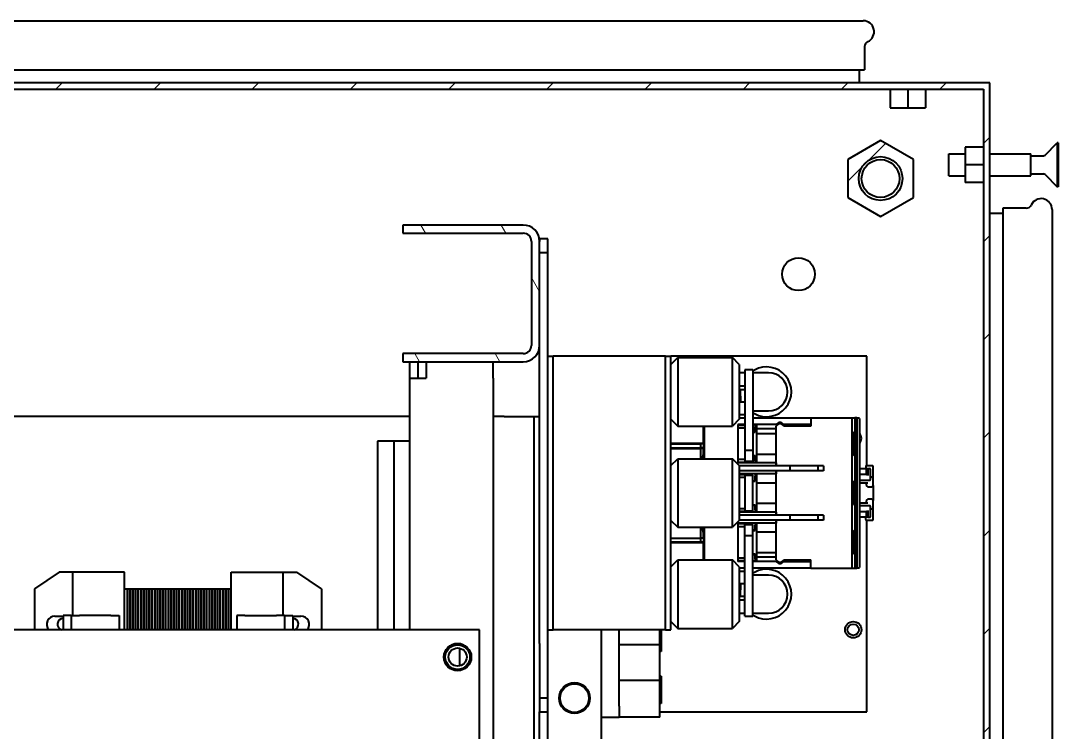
# Model space of a CAD drawing. Header units: millimetres. Extents: x 0 to 4752, y 0 to 3360.
# Drawn here: x 2459.5 to 2839, y 2057.5 to 2317.7 of the extents above; entities that cross this region are included whole.
import ezdxf

# ---------------------------------------------------------------- set-up
doc = ezdxf.new("R2010")
doc.units = ezdxf.units.MM
doc.header["$LTSCALE"] = 8
doc.layers.add('가시적인 것(ISO)', color=3, linetype='Continuous', lineweight=40)
doc.layers.add('해치(ISO)', color=7, linetype='Continuous', lineweight=18)
pattern_1 = [(45, (0, 0), (-17.96051, 17.96051), [])]

msp = doc.modelspace()

# ---------------------------------------------------------------- hatches: boundary and pattern name
at = {"layer": '해치(ISO)'}
h = msp.add_hatch(dxfattribs=at)
h.set_pattern_fill('ANSI31', color=256, scale=203.2, style=0)
h.set_pattern_definition(pattern_1)
h.paths.add_polyline_path([(2013.95, 1645.01), (2813.95, 1645.01), (2813.95, 2295.01), (2013.95, 2295.01)])
h.paths.add_polyline_path([(2811.65, 2292.71), (2811.65, 1647.31), (2016.25, 1647.31), (2016.25, 1749.01), (2016.25, 1787.01), (2016.25, 2199.01), (2016.25, 2237.01), (2016.25, 2292.71)], flags=0)
h = msp.add_hatch(dxfattribs=at)
h.set_pattern_fill('ANSI31', color=256, scale=203.2, style=0)
h.set_pattern_definition(pattern_1)
h.paths.add_polyline_path([(2065.95, 1686.94), (2053.95, 1693.87), (2041.95, 1686.94), (2041.95, 1673.08), (2053.95, 1666.16), (2065.95, 1673.08)])
edge = h.paths.add_edge_path(flags=0)
edge.add_ellipse((2053.95, 1680.01), major_axis=(6.92, 0), ratio=1, start_angle=0, end_angle=360)
h.paths.add_polyline_path([(2773.95, 2273.87), (2761.95, 2266.94), (2761.95, 2253.08), (2773.95, 2246.16), (2785.95, 2253.08), (2785.95, 2266.94)])
edge = h.paths.add_edge_path(flags=0)
edge.add_ellipse((2773.95, 2260.01), major_axis=(6.92, 0), ratio=1, start_angle=0, end_angle=360)
h.paths.add_polyline_path([(2785.95, 1686.94), (2773.95, 1693.87), (2761.95, 1686.94), (2761.95, 1673.08), (2773.95, 1666.16), (2785.95, 1673.08)])
edge = h.paths.add_edge_path(flags=0)
edge.add_ellipse((2773.95, 1680.01), major_axis=(6.92, 0), ratio=1, start_angle=0, end_angle=360)
h.paths.add_polyline_path([(2053.95, 2273.87), (2041.95, 2266.94), (2041.95, 2253.08), (2053.95, 2246.16), (2065.95, 2253.08), (2065.95, 2266.94)])
edge = h.paths.add_edge_path(flags=0)
edge.add_ellipse((2053.95, 2260.01), major_axis=(6.92, 0), ratio=1, start_angle=0, end_angle=360)
h = msp.add_hatch(dxfattribs=at)
h.set_pattern_fill('ANSI31', color=256, scale=203.2, style=0)
h.set_pattern_definition(pattern_1)
edge = h.paths.add_edge_path()
edge.add_ellipse((2773.95, 2260.01), major_axis=(8, 0), ratio=1, start_angle=0, end_angle=360)
h = msp.add_hatch(dxfattribs=at)
h.set_pattern_fill('ANSI31', color=256, scale=203.2, angle=75.0002, style=0)
h.set_pattern_definition([(120.0002, (0, 0), (-21.997, -12.70007), [])])
edge = h.paths.add_edge_path()
edge.add_line((2599.25, 2196.01), (2599.25, 2193.01))
edge.add_line((2599.25, 2193.01), (2643.25, 2193.01))
edge.add_ellipse((2643.25, 2199.01), major_axis=(0, -6), ratio=1, start_angle=0, end_angle=90)
edge.add_line((2649.25, 2199.01), (2649.25, 2237.01))
edge.add_ellipse((2643.25, 2237.01), major_axis=(6, 0), ratio=1, start_angle=0, end_angle=90)
edge.add_line((2643.25, 2243.01), (2599.25, 2243.01))
edge.add_line((2599.25, 2243.01), (2599.25, 2240.01))
edge.add_line((2599.25, 2240.01), (2643.25, 2240.01))
edge.add_ellipse((2643.25, 2237.01), major_axis=(0, 3), ratio=1, start_angle=270, end_angle=360, ccw=False)
edge.add_line((2646.25, 2237.01), (2646.25, 2199.01))
edge.add_ellipse((2643.25, 2199.01), major_axis=(3, 0), ratio=1, start_angle=270, end_angle=360, ccw=False)
edge.add_line((2643.25, 2196.01), (2599.25, 2196.01))

# ---------------------------------------------------------------- linework, layer by layer
at = {"layer": '가시적인 것(ISO)'}
for p, q in [((2060.3, 2317.71), (2767.6, 2317.71)), ((2768.1, 2308.26), (2768.1, 2299.71)), ((2059.8, 2299.71), (2768.1, 2299.71)), ((2766.25, 2295.01), (2766.25, 2299.71)), ((2813.95, 2295.01), (2013.95, 2295.01)), ((2016.25, 2292.71), (2811.65, 2292.71)), ((2777.45, 2292.71), (2777.45, 2285.91)), ((2783.95, 2292.71), (2783.95, 2285.91)), ((2790.45, 2292.71), (2790.45, 2285.91)), ((2811.65, 2292.71), (2811.65, 1647.31)), ((2813.95, 1645.01), (2813.95, 2295.01)), ((2777.45, 2285.91), (2783.95, 2285.91)), ((2783.95, 2285.91), (2790.45, 2285.91)), ((2773.95, 2273.87), (2761.95, 2266.94)), ((2785.95, 2266.94), (2773.95, 2273.87)), ((2811.65, 2271.51), (2804.85, 2271.51)), ((2804.85, 2271.51), (2804.85, 2265.01)), ((2834.11, 2268.57), (2838.55, 2273.01)), ((2838.55, 2273.01), (2838.55, 2257.01)), ((2838.95, 2273.01), (2838.55, 2273.01)), ((2838.95, 2273.01), (2838.95, 2257.01)), ((2761.95, 2266.94), (2761.95, 2253.08)), ((2785.95, 2253.08), (2785.95, 2266.94)), ((2798.95, 2261.01), (2798.95, 2269.01)), ((2798.95, 2269.01), (2804.85, 2269.01)), ((2813.95, 2269.01), (2828.95, 2269.01)), ((2828.95, 2261.01), (2828.95, 2269.01)), ((2828.95, 2268.34), (2833.54, 2268.34)), ((2811.65, 2265.01), (2804.85, 2265.01)), ((2804.85, 2265.01), (2804.85, 2258.51)), ((2798.95, 2261.01), (2804.85, 2261.01)), ((2811.65, 2258.51), (2804.85, 2258.51)), ((2813.95, 2261.01), (2828.95, 2261.01)), ((2828.95, 2261.69), (2833.54, 2261.69)), ((2834.11, 2261.46), (2838.55, 2257.01)), ((2838.95, 2257.01), (2838.55, 2257.01)), ((2761.95, 2253.08), (2773.95, 2246.16)), ((2773.95, 2246.16), (2785.95, 2253.08)), ((2813.95, 2247.31), (2818.69, 2247.31)), ((2827.24, 2249.16), (2818.69, 2249.16)), ((2818.69, 2249.16), (2818.69, 1690.86)), ((2836.69, 2248.66), (2836.69, 1691.36)), ((2643.25, 2243.01), (2599.25, 2243.01)), ((2599.25, 2243.01), (2599.25, 2240.01)), ((2599.25, 2240.01), (2643.25, 2240.01)), ((2646.25, 2237.01), (2646.25, 2199.01)), ((2649.25, 2238.01), (2649.25, 2237.01)), ((2652.25, 2238.01), (2649.25, 2238.01)), ((2649.25, 2199.01), (2649.25, 2237.01)), ((2652.25, 2233.01), (2652.25, 2238.01)), ((2649.25, 2233.01), (2652.25, 2233.01)), ((2652.25, 2090.01), (2652.25, 2233.01)), ((2649.25, 2090.01), (2649.25, 2199.01)), ((2599.25, 2196.01), (2599.25, 2193.01)), ((2643.25, 2196.01), (2599.25, 2196.01)), ((2652.25, 2195.01), (2654.25, 2195.01)), ((2656.25, 2195.01), (2654.25, 2195.01)), ((2654.25, 2095.01), (2654.25, 2195.01)), ((2693.25, 2195.01), (2656.25, 2195.01)), ((2695.25, 2195.01), (2693.25, 2195.01)), ((2695.25, 2195.01), (2697.25, 2195.01)), ((2695.25, 2095.01), (2695.25, 2195.01)), ((2768.95, 2195.01), (2697.25, 2195.01)), ((2697.25, 2095.01), (2697.25, 2195.01)), ((2697.25, 2192.01), (2699.75, 2194.51)), ((2699.75, 2194.51), (2699.75, 2169.51)), ((2699.75, 2194.51), (2719.75, 2194.51)), ((2719.75, 2169.51), (2719.75, 2194.51)), ((2722.25, 2192.01), (2719.75, 2194.51)), ((2768.95, 2155.01), (2768.95, 2195.01)), ((2599.25, 2193.01), (2643.25, 2193.01)), ((2601.75, 2187.01), (2601.75, 2193.01)), ((2604.75, 2193.01), (2604.75, 2187.01)), ((2607.75, 2193.01), (2607.75, 2187.01)), ((2632.25, 2187.01), (2632.25, 2193.01)), ((2722.25, 2192.01), (2722.25, 2172.01)), ((2727.25, 2190.01), (2724.25, 2190.01)), ((2724.25, 2190.01), (2724.25, 2160.51)), ((2727.25, 2190.01), (2727.25, 2160.51)), ((2601.75, 2187.01), (2607.75, 2187.01)), ((2601.75, 2095.01), (2601.75, 2187.01)), ((2632.25, 2187.01), (2632.25, 2173.01)), ((2724.25, 2189.01), (2722.25, 2189.01)), ((2732.95, 2189.01), (2727.25, 2189.01)), ((2722.25, 2184.21), (2724.25, 2184.21)), ((2724.25, 2182.71), (2722.25, 2182.71)), ((2722.59, 2182.71), (2722.75, 2178.21)), ((2722.59, 2182.71), (2722.75, 2178.21)), ((2724.25, 2178.21), (2722.75, 2178.21)), ((2724.25, 2178.21), (2722.75, 2178.21)), ((2727.25, 2175.01), (2732.95, 2175.01)), ((2601.75, 2173.01), (2409.95, 2173.01)), ((2636.25, 2173.01), (2632.25, 2173.01)), ((2632.25, 2173.01), (2632.25, 1793.01)), ((2636.25, 2173.01), (2645.25, 2173.01)), ((2645.25, 2173.01), (2647.25, 2173.01)), ((2647.25, 2173.01), (2649.25, 2173.01)), ((2647.25, 1793.01), (2647.25, 2173.01)), ((2697.25, 2172.01), (2699.75, 2169.51)), ((2722.25, 2172.01), (2719.75, 2169.51)), ((2722.25, 2173.71), (2724.25, 2173.71)), ((2722.25, 2172.51), (2724.25, 2172.51)), ((2727.25, 2172.51), (2748.4, 2172.51)), ((2748.4, 2172.51), (2748.4, 2170.01)), ((2748.4, 2172.51), (2763.46, 2172.51)), ((2748.4, 2172.21), (2748.4, 2169.51)), ((2763.41, 2172.21), (2763.41, 2117.81)), ((2763.46, 2172.51), (2764.55, 2172.51)), ((2765.25, 2172.51), (2764.55, 2172.51)), ((2764.55, 2172.51), (2764.55, 2167.51)), ((2765.25, 2172.51), (2765.25, 2117.51)), ((2765.25, 2172.51), (2765.95, 2172.51)), ((2766.25, 2172.21), (2766.25, 2117.81)), ((2699.75, 2169.51), (2719.75, 2169.51)), ((2709.25, 2163.21), (2709.25, 2169.51)), ((2709.45, 2169.51), (2709.45, 2157.51)), ((2721.75, 2170.01), (2721.75, 2156.01)), ((2724.25, 2170.01), (2721.75, 2170.01)), ((2724.25, 2169.91), (2721.75, 2169.91)), ((2721.75, 2169.81), (2724.25, 2169.81)), ((2721.75, 2168.81), (2724.25, 2168.81)), ((2735.75, 2170.01), (2727.25, 2170.01)), ((2728.75, 2169.91), (2727.25, 2169.91)), ((2727.25, 2167.51), (2728.05, 2167.51)), ((2727.25, 2167.31), (2728.05, 2167.31)), ((2728.05, 2169.91), (2728.05, 2167.51)), ((2728.05, 2167.31), (2728.05, 2169.21)), ((2728.75, 2169.71), (2728.55, 2169.71)), ((2728.75, 2168.51), (2728.75, 2170.01)), ((2728.75, 2166.75), (2728.75, 2168.51)), ((2735.75, 2168.51), (2728.75, 2168.51)), ((2735.75, 2170.01), (2736.2, 2170.01)), ((2735.75, 2154.91), (2735.75, 2169.51)), ((2738.07, 2170.01), (2738.52, 2170.01)), ((2748.4, 2170.01), (2738.52, 2170.01)), ((2748.4, 2169.51), (2738.52, 2169.51)), ((2764.55, 2167.51), (2764.55, 2167.51)), ((2764.55, 2167.51), (2764.55, 2158.51)), ((2595.95, 2164.01), (2589.95, 2164.01)), ((2589.95, 2164.01), (2589.95, 2095.01)), ((2601.75, 2164.01), (2595.95, 2164.01)), ((2595.95, 2164.01), (2595.95, 2095.01)), ((2697.25, 2163.21), (2709.25, 2163.21)), ((2697.45, 2163.21), (2697.45, 2163.01)), ((2709.25, 2163.21), (2709.25, 2163.01)), ((2728.75, 2166.75), (2735.75, 2166.75)), ((2728.75, 2163.01), (2728.75, 2166.75)), ((2764.05, 2166.58), (2764.05, 2159.45)), ((2697.25, 2163.01), (2708.25, 2163.01)), ((2697.25, 2161.51), (2708.19, 2161.51)), ((2697.25, 2161.31), (2708.23, 2161.31)), ((2697.45, 2161.51), (2697.45, 2161.31)), ((2708.19, 2161.51), (2708.19, 2162.71)), ((2709.25, 2161.51), (2708.19, 2161.51)), ((2709.25, 2161.31), (2708.23, 2161.31)), ((2708.23, 2157.51), (2708.23, 2161.31)), ((2709.25, 2163.01), (2708.25, 2163.01)), ((2709.25, 2163.01), (2709.25, 2161.51)), ((2709.25, 2161.51), (2709.25, 2161.31)), ((2709.25, 2159.31), (2709.25, 2161.31)), ((2727.25, 2160.51), (2724.25, 2160.51)), ((2724.25, 2160.51), (2724.25, 2156.51)), ((2727.25, 2160.51), (2727.25, 2156.51)), ((2728.75, 2159.27), (2728.75, 2163.01)), ((2697.25, 2155.01), (2699.75, 2157.51)), ((2699.75, 2157.51), (2699.75, 2132.51)), ((2699.75, 2157.51), (2719.75, 2157.51)), ((2709.25, 2159.31), (2709.25, 2157.51)), ((2719.75, 2132.51), (2719.75, 2157.51)), ((2722.25, 2155.01), (2719.75, 2157.51)), ((2724.25, 2157.21), (2721.75, 2157.21)), ((2724.25, 2156.21), (2721.75, 2156.21)), ((2725.45, 2156.11), (2721.75, 2156.11)), ((2735.75, 2156.01), (2721.75, 2156.01)), ((2724.25, 2156.51), (2724.25, 2156.21)), ((2727.25, 2156.51), (2724.25, 2156.51)), ((2724.25, 2156.21), (2724.45, 2156.21)), ((2724.45, 2156.11), (2724.45, 2156.51)), ((2727.25, 2158.71), (2728.05, 2158.71)), ((2727.25, 2158.51), (2728.05, 2158.51)), ((2728.05, 2156.81), (2728.05, 2158.71)), ((2728.05, 2158.51), (2728.05, 2156.11)), ((2728.75, 2156.11), (2728.05, 2156.11)), ((2728.75, 2156.31), (2728.55, 2156.31)), ((2728.75, 2159.27), (2735.75, 2159.27)), ((2728.75, 2156.01), (2728.75, 2159.27)), ((2735.75, 2156.01), (2735.75, 2154.91)), ((2764.55, 2158.51), (2764.55, 2149.51)), ((2764.55, 2158.51), (2764.55, 2158.51)), ((2722.25, 2155.01), (2722.25, 2135.01)), ((2740.75, 2154.91), (2722.25, 2154.91)), ((2740.75, 2153.11), (2722.25, 2153.11)), ((2735.75, 2152.01), (2722.25, 2152.01)), ((2722.25, 2151.91), (2725.45, 2151.91)), ((2722.25, 2151.81), (2724.25, 2151.81)), ((2724.25, 2151.81), (2724.25, 2151.51)), ((2724.25, 2151.81), (2724.45, 2151.81)), ((2724.45, 2151.51), (2724.45, 2151.91)), ((2728.05, 2151.91), (2728.05, 2149.51)), ((2728.75, 2151.91), (2728.05, 2151.91)), ((2728.75, 2148.75), (2728.75, 2152.01)), ((2735.75, 2153.11), (2735.75, 2152.01)), ((2735.75, 2136.91), (2735.75, 2153.11)), ((2751.05, 2154.91), (2740.75, 2154.91)), ((2740.75, 2154.91), (2740.75, 2153.11)), ((2751.05, 2153.11), (2740.75, 2153.11)), ((2753.05, 2154.91), (2751.05, 2154.91)), ((2751.05, 2154.91), (2751.05, 2153.11)), ((2753.05, 2153.11), (2751.05, 2153.11)), ((2753.05, 2154.91), (2753.05, 2153.11)), ((2766.25, 2153.91), (2768.75, 2153.91)), ((2766.25, 2151.91), (2769, 2151.91)), ((2768.55, 2155.01), (2770.95, 2155.01)), ((2768.55, 2155.01), (2768.55, 2154.71)), ((2768.55, 2154.71), (2768.55, 2153.91)), ((2768.75, 2153.91), (2769.25, 2153.91)), ((2768.75, 2153.91), (2768.75, 2151.91)), ((2769.25, 2153.91), (2769.95, 2153.91)), ((2769.25, 2153.91), (2769.25, 2151.41)), ((2770.25, 2149.96), (2770.25, 2153.61)), ((2771.25, 2150.26), (2771.25, 2154.71)), ((2722.25, 2150.81), (2724.25, 2150.81)), ((2724.25, 2151.51), (2727.25, 2151.51)), ((2724.25, 2151.51), (2724.25, 2138.51)), ((2727.25, 2138.51), (2727.25, 2151.51)), ((2727.25, 2149.51), (2728.05, 2149.51)), ((2727.25, 2149.31), (2728.05, 2149.31)), ((2728.05, 2149.31), (2728.05, 2151.21)), ((2728.75, 2151.71), (2728.55, 2151.71)), ((2728.75, 2148.75), (2735.75, 2148.75)), ((2728.75, 2145.01), (2728.75, 2148.75)), ((2764.05, 2148.58), (2764.05, 2141.45)), ((2764.55, 2149.51), (2764.55, 2149.51)), ((2764.55, 2149.51), (2764.55, 2140.51)), ((2766.25, 2149.66), (2769.95, 2149.66)), ((2766.25, 2148.76), (2769.25, 2148.76)), ((2768.75, 2148.76), (2768.75, 2147.81)), ((2770.75, 2150.76), (2770.25, 2150.76)), ((2771.25, 2147.81), (2771.25, 2150.26)), ((2728.75, 2141.27), (2728.75, 2145.01)), ((2769.25, 2147.31), (2770.75, 2147.31)), ((2771.25, 2147.81), (2771.25, 2142.21)), ((2727.25, 2140.71), (2728.05, 2140.71)), ((2727.25, 2140.51), (2728.05, 2140.51)), ((2728.05, 2138.81), (2728.05, 2140.71)), ((2728.05, 2140.51), (2728.05, 2138.11)), ((2728.75, 2141.27), (2735.75, 2141.27)), ((2728.75, 2138.01), (2728.75, 2141.27)), ((2764.55, 2140.51), (2764.55, 2131.51)), ((2764.55, 2140.51), (2764.55, 2140.51)), ((2769.25, 2141.26), (2766.25, 2141.26)), ((2768.75, 2142.21), (2768.75, 2141.26)), ((2770.75, 2142.71), (2769.25, 2142.71)), ((2771.25, 2139.76), (2771.25, 2142.21)), ((2724.25, 2139.21), (2722.25, 2139.21)), ((2724.25, 2138.21), (2722.25, 2138.21)), ((2725.45, 2138.11), (2722.25, 2138.11)), ((2735.75, 2138.01), (2722.25, 2138.01)), ((2740.75, 2136.91), (2722.25, 2136.91)), ((2724.25, 2138.51), (2724.25, 2138.21)), ((2724.25, 2138.51), (2727.25, 2138.51)), ((2724.25, 2138.21), (2724.45, 2138.21)), ((2724.45, 2138.11), (2724.45, 2138.51)), ((2728.75, 2138.11), (2728.05, 2138.11)), ((2728.75, 2138.31), (2728.55, 2138.31)), ((2735.75, 2138.01), (2735.75, 2136.91)), ((2740.75, 2136.91), (2740.75, 2135.11)), ((2751.05, 2136.91), (2740.75, 2136.91)), ((2753.05, 2136.91), (2751.05, 2136.91)), ((2751.05, 2136.91), (2751.05, 2135.11)), ((2753.05, 2136.91), (2753.05, 2135.11)), ((2769.95, 2140.36), (2766.25, 2140.36)), ((2769, 2138.11), (2766.25, 2138.11)), ((2768.75, 2138.11), (2768.75, 2136.11)), ((2769.25, 2138.61), (2769.25, 2136.11)), ((2770.25, 2136.41), (2770.25, 2140.06)), ((2770.25, 2139.26), (2770.75, 2139.26)), ((2771.25, 2135.31), (2771.25, 2139.76)), ((2697.25, 2135.01), (2699.75, 2132.51)), ((2722.25, 2135.01), (2719.75, 2132.51)), ((2735.75, 2134.01), (2721.75, 2134.01)), ((2721.75, 2134.01), (2721.75, 2120.01)), ((2721.75, 2133.91), (2725.45, 2133.91)), ((2721.75, 2133.81), (2724.25, 2133.81)), ((2721.75, 2132.81), (2724.25, 2132.81)), ((2740.75, 2135.11), (2722.25, 2135.11)), ((2724.25, 2133.81), (2724.25, 2133.51)), ((2724.25, 2133.81), (2724.45, 2133.81)), ((2724.25, 2133.51), (2727.25, 2133.51)), ((2724.25, 2129.51), (2724.25, 2133.51)), ((2724.45, 2133.51), (2724.45, 2133.91)), ((2727.25, 2129.51), (2727.25, 2133.51)), ((2728.05, 2133.91), (2728.05, 2131.51)), ((2728.75, 2133.91), (2728.05, 2133.91)), ((2728.05, 2131.31), (2728.05, 2133.21)), ((2728.75, 2133.71), (2728.55, 2133.71)), ((2728.75, 2130.75), (2728.75, 2134.01)), ((2735.75, 2135.11), (2735.75, 2134.01)), ((2735.75, 2120.51), (2735.75, 2135.11)), ((2751.05, 2135.11), (2740.75, 2135.11)), ((2753.05, 2135.11), (2751.05, 2135.11)), ((2768.75, 2136.11), (2766.25, 2136.11)), ((2768.55, 2135.31), (2768.55, 2136.11)), ((2768.55, 2135.31), (2768.55, 2135.01)), ((2770.95, 2135.01), (2768.55, 2135.01)), ((2769.25, 2136.11), (2768.75, 2136.11)), ((2768.95, 2065.01), (2768.95, 2135.01)), ((2769.25, 2136.11), (2769.95, 2136.11)), ((2699.75, 2132.51), (2719.75, 2132.51)), ((2708.23, 2128.51), (2708.23, 2132.51)), ((2709.25, 2132.51), (2709.25, 2130.51)), ((2709.25, 2128.51), (2709.25, 2130.51)), ((2709.45, 2132.51), (2709.45, 2120.51)), ((2724.25, 2129.51), (2727.25, 2129.51)), ((2724.25, 2100.01), (2724.25, 2129.51)), ((2727.25, 2131.51), (2728.05, 2131.51)), ((2727.25, 2131.31), (2728.05, 2131.31)), ((2727.25, 2100.01), (2727.25, 2129.51)), ((2728.75, 2130.75), (2735.75, 2130.75)), ((2728.75, 2127.01), (2728.75, 2130.75)), ((2764.05, 2130.58), (2764.05, 2123.45)), ((2764.55, 2131.51), (2764.55, 2131.51)), ((2764.55, 2131.51), (2764.55, 2122.51)), ((2697.25, 2128.51), (2708.19, 2128.51)), ((2697.25, 2128.51), (2708.23, 2128.51)), ((2708.25, 2127.01), (2697.25, 2127.01)), ((2709.25, 2126.81), (2697.25, 2126.81)), ((2697.45, 2127.01), (2697.45, 2126.81)), ((2708.19, 2127.31), (2708.19, 2128.51)), ((2709.25, 2128.51), (2708.23, 2128.51)), ((2709.25, 2127.01), (2708.25, 2127.01)), ((2709.25, 2128.51), (2709.25, 2127.01)), ((2709.25, 2127.01), (2709.25, 2126.81)), ((2709.25, 2120.51), (2709.25, 2126.81)), ((2728.75, 2123.27), (2728.75, 2127.01)), ((2727.25, 2122.71), (2728.05, 2122.71)), ((2727.25, 2122.51), (2728.05, 2122.51)), ((2728.05, 2120.81), (2728.05, 2122.71)), ((2728.05, 2122.51), (2728.05, 2120.11)), ((2728.75, 2123.27), (2735.75, 2123.27)), ((2728.75, 2121.51), (2728.75, 2123.27)), ((2728.75, 2120.01), (2728.75, 2121.51)), ((2735.75, 2121.51), (2728.75, 2121.51)), ((2764.55, 2122.51), (2764.55, 2117.51)), ((2764.55, 2122.51), (2764.55, 2122.51)), ((2697.25, 2118.01), (2699.75, 2120.51)), ((2699.75, 2120.51), (2699.75, 2095.51)), ((2699.75, 2120.51), (2719.75, 2120.51)), ((2719.75, 2095.51), (2719.75, 2120.51)), ((2722.25, 2118.01), (2719.75, 2120.51)), ((2724.25, 2121.21), (2721.75, 2121.21)), ((2724.25, 2120.21), (2721.75, 2120.21)), ((2724.25, 2120.11), (2721.75, 2120.11)), ((2724.25, 2120.01), (2721.75, 2120.01)), ((2722.25, 2118.01), (2722.25, 2098.01)), ((2728.75, 2120.11), (2727.25, 2120.11)), ((2735.75, 2120.01), (2727.25, 2120.01)), ((2728.75, 2120.31), (2728.55, 2120.31)), ((2735.75, 2120.01), (2736.2, 2120.01)), ((2738.07, 2120.01), (2738.52, 2120.01)), ((2738.52, 2120.51), (2748.4, 2120.51)), ((2738.52, 2120.01), (2748.4, 2120.01)), ((2748.4, 2117.81), (2748.4, 2120.51)), ((2748.4, 2117.51), (2748.4, 2120.01)), ((2473.45, 2116.01), (2464.45, 2110.01)), ((2478.45, 2116.01), (2473.45, 2116.01)), ((2497.45, 2116.01), (2478.45, 2116.01)), ((2478.45, 2100.26), (2478.45, 2116.01)), ((2497.45, 2095.01), (2497.45, 2116.01)), ((2536.45, 2095.01), (2536.45, 2116.01)), ((2536.45, 2116.01), (2555.45, 2116.01)), ((2555.45, 2100.26), (2555.45, 2116.01)), ((2555.45, 2116.01), (2560.45, 2116.01)), ((2569.45, 2110.01), (2560.45, 2116.01)), ((2724.25, 2117.51), (2722.25, 2117.51)), ((2724.25, 2116.31), (2722.25, 2116.31)), ((2748.4, 2117.51), (2727.25, 2117.51)), ((2732.95, 2115.01), (2727.25, 2115.01)), ((2748.4, 2117.51), (2763.46, 2117.51)), ((2763.46, 2117.51), (2764.55, 2117.51)), ((2764.55, 2117.51), (2765.25, 2117.51)), ((2765.95, 2117.51), (2765.25, 2117.51)), ((2722.59, 2107.31), (2722.75, 2111.81)), ((2722.75, 2111.81), (2722.59, 2107.31)), ((2724.25, 2111.81), (2722.75, 2111.81)), ((2724.25, 2111.81), (2722.75, 2111.81)), ((2464.45, 2110.01), (2464.45, 2095.01)), ((2497.45, 2110.01), (2498.45, 2110.01)), ((2498.45, 2095.01), (2498.45, 2110.01)), ((2498.45, 2110.01), (2498.45, 2095.01)), ((2498.45, 2110.01), (2499.45, 2110.01)), ((2499.45, 2095.01), (2499.45, 2110.01)), ((2499.45, 2110.01), (2499.45, 2095.01)), ((2499.45, 2110.01), (2500.45, 2110.01)), ((2500.45, 2095.01), (2500.45, 2110.01)), ((2500.45, 2110.01), (2500.45, 2095.01)), ((2500.45, 2110.01), (2501.45, 2110.01)), ((2501.45, 2095.01), (2501.45, 2110.01)), ((2501.45, 2110.01), (2501.45, 2095.01)), ((2501.45, 2110.01), (2502.45, 2110.01)), ((2502.45, 2095.01), (2502.45, 2110.01)), ((2502.45, 2110.01), (2502.45, 2095.01)), ((2502.45, 2110.01), (2503.45, 2110.01)), ((2503.45, 2095.01), (2503.45, 2110.01)), ((2503.45, 2110.01), (2503.45, 2095.01)), ((2503.45, 2110.01), (2504.45, 2110.01)), ((2504.45, 2095.01), (2504.45, 2110.01)), ((2504.45, 2110.01), (2504.45, 2095.01)), ((2504.45, 2110.01), (2505.45, 2110.01)), ((2505.45, 2095.01), (2505.45, 2110.01)), ((2505.45, 2110.01), (2505.45, 2095.01)), ((2505.45, 2110.01), (2506.45, 2110.01)), ((2506.45, 2095.01), (2506.45, 2110.01)), ((2506.45, 2110.01), (2506.45, 2095.01)), ((2506.45, 2110.01), (2507.45, 2110.01)), ((2507.45, 2095.01), (2507.45, 2110.01)), ((2507.45, 2110.01), (2507.45, 2095.01)), ((2507.45, 2110.01), (2508.45, 2110.01)), ((2508.45, 2095.01), (2508.45, 2110.01)), ((2508.45, 2110.01), (2508.45, 2095.01)), ((2508.45, 2110.01), (2509.45, 2110.01)), ((2509.45, 2095.01), (2509.45, 2110.01)), ((2509.45, 2110.01), (2509.45, 2095.01)), ((2509.45, 2110.01), (2510.45, 2110.01)), ((2510.45, 2095.01), (2510.45, 2110.01)), ((2510.45, 2110.01), (2510.45, 2095.01)), ((2510.45, 2110.01), (2511.45, 2110.01)), ((2511.45, 2095.01), (2511.45, 2110.01)), ((2511.45, 2110.01), (2511.45, 2095.01)), ((2511.45, 2110.01), (2512.45, 2110.01)), ((2512.45, 2095.01), (2512.45, 2110.01)), ((2512.45, 2110.01), (2512.45, 2095.01)), ((2512.45, 2110.01), (2513.45, 2110.01)), ((2513.45, 2095.01), (2513.45, 2110.01)), ((2513.45, 2110.01), (2513.45, 2095.01)), ((2513.45, 2110.01), (2514.45, 2110.01)), ((2514.45, 2095.01), (2514.45, 2110.01)), ((2514.45, 2110.01), (2514.45, 2095.01)), ((2514.45, 2110.01), (2515.45, 2110.01)), ((2515.45, 2095.01), (2515.45, 2110.01)), ((2515.45, 2110.01), (2515.45, 2095.01)), ((2515.45, 2110.01), (2516.45, 2110.01)), ((2516.45, 2095.01), (2516.45, 2110.01)), ((2516.45, 2110.01), (2516.45, 2095.01)), ((2516.45, 2110.01), (2517.45, 2110.01)), ((2517.45, 2095.01), (2517.45, 2110.01)), ((2517.45, 2110.01), (2517.45, 2095.01)), ((2517.45, 2110.01), (2518.45, 2110.01)), ((2518.45, 2095.01), (2518.45, 2110.01)), ((2518.45, 2110.01), (2518.45, 2095.01)), ((2518.45, 2110.01), (2519.45, 2110.01)), ((2519.45, 2095.01), (2519.45, 2110.01)), ((2519.45, 2110.01), (2519.45, 2095.01)), ((2519.45, 2110.01), (2520.45, 2110.01)), ((2520.45, 2095.01), (2520.45, 2110.01)), ((2520.45, 2110.01), (2520.45, 2095.01)), ((2520.45, 2110.01), (2521.45, 2110.01)), ((2521.45, 2095.01), (2521.45, 2110.01)), ((2521.45, 2110.01), (2521.45, 2095.01)), ((2521.45, 2110.01), (2522.45, 2110.01)), ((2522.45, 2095.01), (2522.45, 2110.01)), ((2522.45, 2110.01), (2522.45, 2095.01)), ((2522.45, 2110.01), (2523.45, 2110.01)), ((2523.45, 2095.01), (2523.45, 2110.01)), ((2523.45, 2110.01), (2523.45, 2095.01)), ((2523.45, 2110.01), (2524.45, 2110.01)), ((2524.45, 2095.01), (2524.45, 2110.01)), ((2524.45, 2110.01), (2524.45, 2095.01)), ((2524.45, 2110.01), (2525.45, 2110.01)), ((2525.45, 2095.01), (2525.45, 2110.01)), ((2525.45, 2110.01), (2525.45, 2095.01)), ((2525.45, 2110.01), (2526.45, 2110.01)), ((2526.45, 2095.01), (2526.45, 2110.01)), ((2526.45, 2110.01), (2526.45, 2095.01)), ((2526.45, 2110.01), (2527.45, 2110.01)), ((2527.45, 2095.01), (2527.45, 2110.01)), ((2527.45, 2110.01), (2527.45, 2095.01)), ((2527.45, 2110.01), (2528.45, 2110.01)), ((2528.45, 2095.01), (2528.45, 2110.01)), ((2528.45, 2110.01), (2528.45, 2095.01)), ((2528.45, 2110.01), (2529.45, 2110.01)), ((2529.45, 2095.01), (2529.45, 2110.01)), ((2529.45, 2110.01), (2529.45, 2095.01)), ((2529.45, 2110.01), (2530.45, 2110.01)), ((2530.45, 2095.01), (2530.45, 2110.01)), ((2530.45, 2110.01), (2530.45, 2095.01)), ((2530.45, 2110.01), (2531.45, 2110.01)), ((2531.45, 2095.01), (2531.45, 2110.01)), ((2531.45, 2110.01), (2531.45, 2095.01)), ((2531.45, 2110.01), (2532.45, 2110.01)), ((2532.45, 2095.01), (2532.45, 2110.01)), ((2532.45, 2110.01), (2532.45, 2095.01)), ((2532.45, 2110.01), (2533.45, 2110.01)), ((2533.45, 2095.01), (2533.45, 2110.01)), ((2533.45, 2110.01), (2533.45, 2095.01)), ((2533.45, 2110.01), (2534.45, 2110.01)), ((2534.45, 2095.01), (2534.45, 2110.01)), ((2534.45, 2110.01), (2534.45, 2095.01)), ((2534.45, 2110.01), (2535.45, 2110.01)), ((2535.45, 2095.01), (2535.45, 2110.01)), ((2535.45, 2110.01), (2535.45, 2095.01)), ((2535.45, 2110.01), (2536.45, 2110.01)), ((2569.45, 2110.01), (2569.45, 2095.01)), ((2722.25, 2107.31), (2724.25, 2107.31)), ((2724.25, 2105.81), (2722.25, 2105.81)), ((2471.95, 2100.01), (2474.95, 2100.01)), ((2477.95, 2100.26), (2474.95, 2100.26)), ((2474.95, 2100.26), (2474.95, 2095.01)), ((2477.95, 2100.26), (2480.95, 2100.26)), ((2477.95, 2100.26), (2477.95, 2095.01)), ((2492.45, 2100.26), (2480.95, 2100.26)), ((2492.45, 2100.26), (2495.45, 2100.26)), ((2495.45, 2100.26), (2495.45, 2095.01)), ((2541.45, 2100.26), (2538.45, 2100.26)), ((2538.45, 2100.26), (2538.45, 2095.01)), ((2541.45, 2100.26), (2552.95, 2100.26)), ((2555.95, 2100.26), (2552.95, 2100.26)), ((2555.95, 2100.26), (2558.95, 2100.26)), ((2555.95, 2100.26), (2555.95, 2095.01)), ((2558.95, 2100.26), (2558.95, 2095.01)), ((2558.95, 2100.01), (2561.95, 2100.01)), ((2722.25, 2101.01), (2724.25, 2101.01)), ((2724.25, 2100.01), (2727.25, 2100.01)), ((2727.25, 2101.01), (2732.95, 2101.01)), ((2627.25, 2095.01), (2416.25, 2095.01)), ((2498.45, 2095.96), (2498.45, 2095.96)), ((2499.45, 2095.96), (2499.45, 2095.96)), ((2500.45, 2095.96), (2500.45, 2095.96)), ((2501.45, 2095.96), (2501.45, 2095.96)), ((2502.45, 2095.96), (2502.45, 2095.96)), ((2503.45, 2095.96), (2503.45, 2095.96)), ((2504.45, 2095.96), (2504.45, 2095.96)), ((2505.45, 2095.96), (2505.45, 2095.96)), ((2506.45, 2095.96), (2506.45, 2095.96)), ((2507.45, 2095.96), (2507.45, 2095.96)), ((2508.45, 2095.96), (2508.45, 2095.96)), ((2509.45, 2095.96), (2509.45, 2095.96)), ((2510.45, 2095.96), (2510.45, 2095.96)), ((2511.45, 2095.96), (2511.45, 2095.96)), ((2512.45, 2095.96), (2512.45, 2095.96)), ((2513.45, 2095.96), (2513.45, 2095.96)), ((2514.45, 2095.96), (2514.45, 2095.96)), ((2515.45, 2095.96), (2515.45, 2095.96)), ((2516.45, 2095.96), (2516.45, 2095.96)), ((2517.45, 2095.96), (2517.45, 2095.96)), ((2518.45, 2095.96), (2518.45, 2095.96)), ((2519.45, 2095.96), (2519.45, 2095.96)), ((2520.45, 2095.96), (2520.45, 2095.96)), ((2521.45, 2095.96), (2521.45, 2095.96)), ((2522.45, 2095.96), (2522.45, 2095.96)), ((2523.45, 2095.96), (2523.45, 2095.96)), ((2524.45, 2095.96), (2524.45, 2095.96)), ((2525.45, 2095.96), (2525.45, 2095.96)), ((2526.45, 2095.96), (2526.45, 2095.96)), ((2527.45, 2095.96), (2527.45, 2095.96)), ((2528.45, 2095.96), (2528.45, 2095.96)), ((2529.45, 2095.96), (2529.45, 2095.96)), ((2530.45, 2095.96), (2530.45, 2095.96)), ((2531.45, 2095.96), (2531.45, 2095.96)), ((2532.45, 2095.96), (2532.45, 2095.96)), ((2533.45, 2095.96), (2533.45, 2095.96)), ((2534.45, 2095.96), (2534.45, 2095.96)), ((2535.45, 2095.96), (2535.45, 2095.96)), ((2627.25, 1845.01), (2627.25, 2095.01)), ((2652.25, 2095.01), (2654.25, 2095.01)), ((2656.25, 2095.01), (2654.25, 2095.01)), ((2693.25, 2095.01), (2656.25, 2095.01)), ((2671.75, 2095.01), (2671.75, 2026.85)), ((2678.35, 2067.01), (2678.35, 2095.01)), ((2693.25, 2089.51), (2693.25, 2095.01)), ((2695.25, 2095.01), (2693.25, 2095.01)), ((2693.75, 2095.01), (2693.75, 2087.01)), ((2695.25, 2095.01), (2697.25, 2095.01)), ((2697.25, 2098.01), (2699.75, 2095.51)), ((2699.75, 2095.51), (2719.75, 2095.51)), ((2722.25, 2098.01), (2719.75, 2095.51)), ((2619.95, 2088.26), (2619.95, 2081.76)), ((2649.25, 2090.01), (2649.25, 2070.01)), ((2652.25, 2070.01), (2652.25, 2090.01)), ((2693.25, 2089.51), (2678.35, 2089.51)), ((2693.25, 2076.51), (2693.25, 2089.51)), ((2693.75, 2087.01), (2693.25, 2087.01)), ((2678.35, 2076.51), (2693.25, 2076.51)), ((2693.75, 2078.01), (2693.25, 2078.01)), ((2693.25, 2063.01), (2693.25, 2076.51)), ((2693.75, 2078.01), (2693.75, 2068.01)), ((2649.25, 2070.01), (2649.25, 2065.01)), ((2652.25, 2070.01), (2649.25, 2070.01)), ((2652.25, 2065.01), (2652.25, 2070.01)), ((2649.25, 2065.01), (2652.25, 2065.01)), ((2649.25, 1787.01), (2649.25, 2065.01)), ((2652.25, 1734.01), (2652.25, 2065.01)), ((2678.35, 2067.01), (2678.35, 2063.01)), ((2693.75, 2068.01), (2693.25, 2068.01)), ((2693.25, 2065.01), (2768.95, 2065.01)), ((2671.75, 2063.01), (2678.35, 2063.01)), ((2693.25, 2063.01), (2678.35, 2063.01))]:
    msp.add_line(p, q, dxfattribs=at)
for centre, radius in [((2773.95, 2260.01), 8), ((2773.95, 2260.01), 6.92), ((2743.95, 2225.01), 6), ((2763.95, 2095.01), 3), ((2763.95, 2095.01), 2.07), ((2619.25, 2085.01), 5), ((2619.25, 2085.01), 4.5), ((2619.25, 2085.01), 3.32), ((2662, 2070.01), 5.64), ((2662, 2070.01), 5.29), ((2662, 2070.01), 5.25)]:
    msp.add_circle(centre, radius, dxfattribs=at)
for centre, radius, start, end in [((2767.6, 2313.71), 4, 294.6243, 90), ((2770.1, 2308.26), 2, 114.6243, 180), ((2833.54, 2269.14), 0.8, 270, 315), ((2833.54, 2260.89), 0.8, 45, 90), ((2832.69, 2248.66), 4, 0, 155.3757), ((2827.24, 2251.16), 2, 270, 335.3757), ((2643.25, 2237.01), 6, 0, 90), ((2643.25, 2237.01), 3, 0, 90), ((2643.25, 2199.01), 6, 270, 0), ((2643.25, 2199.01), 3, 270, 0), ((2732.25, 2182.01), 9.1, 240.7028, 119.2972), ((2732.95, 2182.01), 7, 270, 90), ((2737.14, 2169.21), 1.6, 30, 150), ((2765.95, 2172.21), 0.3, 0, 90), ((2728.55, 2169.21), 0.5, 90, 180), ((2737.14, 2168.71), 1.6, 30, 150), ((2763.95, 2165.01), 3, 320.0555, 39.9445), ((2728.55, 2156.81), 0.5, 180, 270), ((2769.95, 2153.61), 0.3, 0, 90), ((2770.95, 2154.71), 0.3, 0, 90), ((2728.55, 2151.21), 0.5, 90, 180), ((2769.95, 2149.96), 0.3, 270, 0), ((2770.75, 2150.26), 0.5, 0, 90), ((2769.25, 2147.81), 0.5, 180, 270), ((2770.75, 2147.81), 0.5, 270, 0), ((2769.25, 2142.21), 0.5, 90, 180), ((2770.75, 2142.21), 0.5, 0, 90), ((2728.55, 2138.81), 0.5, 180, 270), ((2769.95, 2140.06), 0.3, 0, 90), ((2770.75, 2139.76), 0.5, 270, 0), ((2728.55, 2133.21), 0.5, 90, 180), ((2769.95, 2136.41), 0.3, 270, 0), ((2770.95, 2135.31), 0.3, 270, 0), ((2728.55, 2120.81), 0.5, 180, 270), ((2737.14, 2121.31), 1.6, 210, 330), ((2737.14, 2120.81), 1.6, 210, 330), ((2765.95, 2117.81), 0.3, 270, 0), ((2732.25, 2108.01), 9.1, 240.7028, 119.2972), ((2732.95, 2108.01), 7, 270, 90), ((2471.95, 2097.01), 3, 90, 221.8103), ((2474.95, 2097.01), 2.07, 90, 255.372), ((2558.95, 2097.01), 2.07, 284.628, 90), ((2561.95, 2097.01), 3, 318.1897, 90)]:
    msp.add_arc(centre, radius, start, end, dxfattribs=at)
for centre, major_axis, ratio, start_param, end_param in [((2763.46, 2172.21), (0, -0.3), 0.176327, 3.141593, 4.712389), ((2708.25, 2162.71), (0, -0.3), 0.176327, 3.141593, 4.712389), ((2769, 2151.41), (0, -0.5), 0.5, 1.570796, 3.141593), ((2769, 2138.61), (0, -0.5), 0.5, 0, 1.570796), ((2708.25, 2127.31), (0, -0.3), 0.176327, 4.712389, 6.283185), ((2763.46, 2117.81), (0, -0.3), 0.176327, 4.712389, 6.283185)]:
    msp.add_ellipse(centre, major_axis=major_axis, ratio=ratio, start_param=start_param, end_param=end_param, dxfattribs=at)
for points in [[(2727.8, 2189.95), (2727.61, 2189.84), (2727.43, 2189.73), (2727.25, 2189.62)], [(2727.25, 2174.41), (2727.43, 2174.29), (2727.61, 2174.18), (2727.8, 2174.08)], [(2764.55, 2167.51), (2764.55, 2167.51), (2764.55, 2167.51), (2764.55, 2167.51)], [(2764.55, 2158.51), (2764.55, 2158.51), (2764.55, 2158.51), (2764.55, 2158.51)], [(2764.55, 2149.51), (2764.55, 2149.51), (2764.55, 2149.51), (2764.55, 2149.51)], [(2764.55, 2140.51), (2764.55, 2140.51), (2764.55, 2140.51), (2764.55, 2140.51)], [(2764.55, 2131.51), (2764.55, 2131.51), (2764.55, 2131.51), (2764.55, 2131.51)], [(2764.55, 2122.51), (2764.55, 2122.51), (2764.55, 2122.51), (2764.55, 2122.51)], [(2727.8, 2115.95), (2727.61, 2115.84), (2727.43, 2115.73), (2727.25, 2115.62)], [(2727.25, 2100.41), (2727.43, 2100.29), (2727.61, 2100.18), (2727.8, 2100.08)]]:
    msp.add_open_spline(points, degree=3, dxfattribs=at)
for points, knots in [([(2764.55, 2167.51), (2764.5, 2167.52), (2764.44, 2167.49), (2764.33, 2167.37), (2764.28, 2167.29), (2764.14, 2166.94), (2764.05, 2166.62), (2763.9, 2165.79), (2763.85, 2165.31), (2763.78, 2164.49), (2763.77, 2164.19), (2763.75, 2163.6), (2763.74, 2163.31), (2763.74, 2163.01)], [0.0000644, 0.0000644, 0.0000644, 0.0000644, 0.0951795, 0.0951795, 0.1899794, 0.1899794, 0.3672987, 0.3672987, 0.5442291, 0.5442291, 0.6366703, 0.6366703, 0.7264459, 0.7264459, 0.7264459, 0.7264459]), ([(2764.55, 2167.51), (2764.5, 2167.46), (2764.39, 2167.36), (2764.3, 2167.26), (2764.25, 2167.21)], [0.0007414, 0.0007414, 0.0007414, 0.0007414, 0.3333333, 0.5966635, 0.5966635, 0.5966635, 0.5966635]), ([(2763.74, 2163.01), (2763.74, 2162.71), (2763.75, 2162.41), (2763.77, 2161.82), (2763.79, 2161.53), (2763.85, 2160.71), (2763.9, 2160.23), (2764.05, 2159.4), (2764.14, 2159.07), (2764.29, 2158.73), (2764.34, 2158.65), (2764.44, 2158.53), (2764.5, 2158.51), (2764.55, 2158.51)], [0.0000171, 0.0000171, 0.0000171, 0.0000171, 0.0905045, 0.0905045, 0.1813819, 0.1813819, 0.3586453, 0.3586453, 0.5384374, 0.5384374, 0.6319629, 0.6319629, 0.7250417, 0.7250417, 0.7250417, 0.7250417]), ([(2709.05, 2159.05), (2709.05, 2159.05), (2709.05, 2159.04), (2709.03, 2159.02), (2709.01, 2158.98), (2708.96, 2158.86), (2708.92, 2158.75), (2708.85, 2158.46), (2708.81, 2158.25), (2708.75, 2157.87), (2708.73, 2157.69), (2708.71, 2157.51)], [0.0629303, 0.0629303, 0.0629303, 0.0629303, 0.0852785, 0.0852785, 0.1352268, 0.1352268, 0.2082757, 0.2082757, 0.3010326, 0.3010326, 0.3637928, 0.3637928, 0.3637928, 0.3637928]), ([(2709.25, 2159.31), (2709.25, 2159.27), (2709.24, 2159.23), (2709.23, 2159.2), (2709.21, 2159.16), (2709.19, 2159.13), (2709.16, 2159.1), (2709.14, 2159.07), (2709.1, 2159.05), (2709.07, 2159.04), (2709.06, 2159.03), (2709.05, 2159.03), (2709.04, 2159.02)], [0, 0, 0, 0, 0.25, 0.25, 0.25, 0.5, 0.5, 0.5, 0.75, 0.75, 0.75, 0.8194244, 0.8194244, 0.8194244, 0.8194244]), ([(2764.25, 2158.81), (2764.3, 2158.77), (2764.39, 2158.67), (2764.5, 2158.57), (2764.55, 2158.51)], [0.4035082, 0.4035082, 0.4035082, 0.4035082, 0.6666667, 0.9992717, 0.9992717, 0.9992717, 0.9992717]), ([(2764.55, 2149.51), (2764.5, 2149.52), (2764.44, 2149.49), (2764.33, 2149.37), (2764.28, 2149.29), (2764.14, 2148.94), (2764.05, 2148.62), (2763.9, 2147.79), (2763.85, 2147.31), (2763.78, 2146.49), (2763.77, 2146.19), (2763.75, 2145.6), (2763.74, 2145.31), (2763.74, 2145.01)], [0.0000644, 0.0000644, 0.0000644, 0.0000644, 0.0951795, 0.0951795, 0.1899794, 0.1899794, 0.3672987, 0.3672987, 0.5442291, 0.5442291, 0.6366703, 0.6366703, 0.7264459, 0.7264459, 0.7264459, 0.7264459]), ([(2764.55, 2149.51), (2764.5, 2149.46), (2764.39, 2149.36), (2764.3, 2149.26), (2764.25, 2149.21)], [0.0007414, 0.0007414, 0.0007414, 0.0007414, 0.3333333, 0.5966635, 0.5966635, 0.5966635, 0.5966635]), ([(2763.74, 2145.01), (2763.74, 2144.71), (2763.75, 2144.41), (2763.77, 2143.82), (2763.79, 2143.53), (2763.85, 2142.71), (2763.9, 2142.23), (2764.05, 2141.4), (2764.14, 2141.07), (2764.29, 2140.73), (2764.34, 2140.65), (2764.44, 2140.53), (2764.5, 2140.51), (2764.55, 2140.51)], [0.0000171, 0.0000171, 0.0000171, 0.0000171, 0.0905045, 0.0905045, 0.1813819, 0.1813819, 0.3586453, 0.3586453, 0.5384374, 0.5384374, 0.6319629, 0.6319629, 0.7250417, 0.7250417, 0.7250417, 0.7250417]), ([(2764.25, 2140.81), (2764.3, 2140.77), (2764.39, 2140.67), (2764.5, 2140.57), (2764.55, 2140.51)], [0.4035082, 0.4035082, 0.4035082, 0.4035082, 0.6666667, 0.9992717, 0.9992717, 0.9992717, 0.9992717]), ([(2708.69, 2132.51), (2708.7, 2132.43), (2708.71, 2132.35), (2708.74, 2131.97), (2708.78, 2131.69), (2708.87, 2131.24), (2708.93, 2131.05), (2708.99, 2130.88), (2709.02, 2130.83), (2709.04, 2130.79), (2709.05, 2130.78), (2709.05, 2130.78)], [0.6962544, 0.6962544, 0.6962544, 0.6962544, 0.7235025, 0.7235025, 0.8300194, 0.8300194, 0.9353127, 0.9353127, 0.983266, 0.983266, 1.0196455, 1.0196455, 1.0196455, 1.0196455]), ([(2709.04, 2130.8), (2709.05, 2130.8), (2709.06, 2130.79), (2709.07, 2130.79), (2709.1, 2130.78), (2709.14, 2130.75), (2709.16, 2130.73), (2709.19, 2130.7), (2709.21, 2130.66), (2709.23, 2130.63), (2709.24, 2130.59), (2709.25, 2130.55), (2709.25, 2130.51)], [0.1804489, 0.1804489, 0.1804489, 0.1804489, 0.25, 0.25, 0.25, 0.5, 0.5, 0.5, 0.75, 0.75, 0.75, 1, 1, 1, 1]), ([(2764.55, 2131.51), (2764.5, 2131.52), (2764.44, 2131.49), (2764.33, 2131.37), (2764.28, 2131.29), (2764.14, 2130.94), (2764.05, 2130.62), (2763.9, 2129.79), (2763.85, 2129.31), (2763.78, 2128.49), (2763.77, 2128.19), (2763.75, 2127.6), (2763.74, 2127.31), (2763.74, 2127.01)], [0.0000644, 0.0000644, 0.0000644, 0.0000644, 0.0951795, 0.0951795, 0.1899794, 0.1899794, 0.3672987, 0.3672987, 0.5442291, 0.5442291, 0.6366703, 0.6366703, 0.7264459, 0.7264459, 0.7264459, 0.7264459]), ([(2764.55, 2131.51), (2764.5, 2131.46), (2764.39, 2131.36), (2764.3, 2131.26), (2764.25, 2131.21)], [0.0007414, 0.0007414, 0.0007414, 0.0007414, 0.3333333, 0.5966635, 0.5966635, 0.5966635, 0.5966635]), ([(2763.74, 2127.01), (2763.74, 2126.71), (2763.75, 2126.41), (2763.77, 2125.82), (2763.79, 2125.53), (2763.85, 2124.71), (2763.9, 2124.23), (2764.05, 2123.4), (2764.14, 2123.07), (2764.29, 2122.73), (2764.34, 2122.65), (2764.44, 2122.53), (2764.5, 2122.51), (2764.55, 2122.51)], [0.0000171, 0.0000171, 0.0000171, 0.0000171, 0.0905045, 0.0905045, 0.1813819, 0.1813819, 0.3586453, 0.3586453, 0.5384374, 0.5384374, 0.6319629, 0.6319629, 0.7250417, 0.7250417, 0.7250417, 0.7250417]), ([(2764.25, 2122.81), (2764.3, 2122.77), (2764.39, 2122.67), (2764.5, 2122.57), (2764.55, 2122.51)], [0.4035082, 0.4035082, 0.4035082, 0.4035082, 0.6666667, 0.9992717, 0.9992717, 0.9992717, 0.9992717])]:
    msp.add_open_spline(points, degree=3, knots=knots, dxfattribs=at)

doc.saveas('drawing.dxf')
